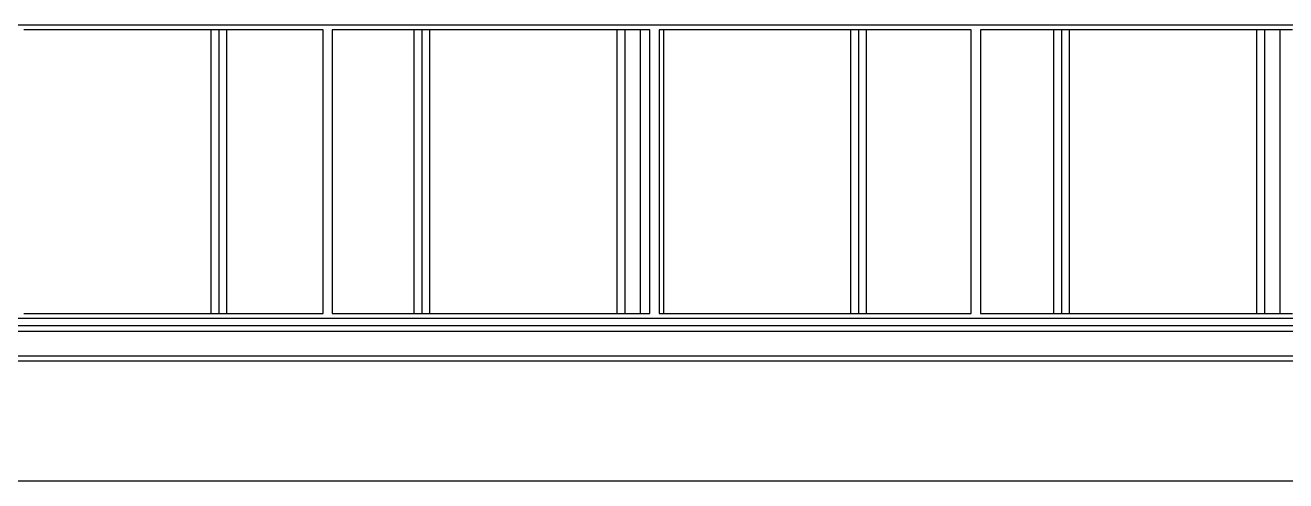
# Model space of a CAD drawing. Extents: x -24961 to 905641, y -154323 to 635957.
# Drawn here: x 418738 to 426930, y -108072 to -105112 of the extents above; entities that cross this region are included whole.
import ezdxf

# ---------------------------------------------------------------- set-up
doc = ezdxf.new("R2010")
doc.units = 0
doc.header["$LTSCALE"] = 1000
doc.header["$MEASUREMENT"] = 0
doc.layers.add('DOTE', color=1, linetype='Continuous')
doc.layers.add('窗', color=154, linetype='Continuous')

msp = doc.modelspace()

# ---------------------------------------------------------------- linework, layer by layer
for p, q in [((422734.9, -105142.3), (422734.9, -106985.6)), ((422798.2, -106985.6), (422798.2, -105142.3)), ((431128.2, -107065.6), (406028.2, -107065.6)), ((431128.2, -107101.6), (406028.2, -107101.6)), ((431128.2, -107263.1), (406028.2, -107263.1)), ((431128.2, -107295.6), (406028.2, -107295.6))]:
    msp.add_line(p, q)
at = {"layer": 'DOTE'}
msp.add_line((392103, -108071.9), (443041.3, -108071.9), dxfattribs=at)
at = {"layer": '窗'}
for p, q in [((431078.2, -105112.3), (406078.2, -105112.3)), ((419947.1, -105142.3), (418728.2, -105142.3)), ((419947.1, -106985.6), (419947.1, -105142.3)), ((419997.1, -105142.3), (419947.1, -105142.3)), ((419997.1, -105142.3), (419997.1, -106985.6)), ((420047.1, -105142.3), (419997.1, -105142.3)), ((420047.1, -105142.3), (420047.1, -106985.6)), ((420673.2, -105142.3), (420047.1, -105142.3)), ((420673.2, -106985.6), (420673.2, -105142.3)), ((420733.2, -105142.3), (420733.2, -106985.6)), ((421266, -105142.3), (420733.2, -105142.3)), ((421266, -106985.6), (421266, -105142.3)), ((421316, -105142.3), (421266, -105142.3)), ((421316, -105142.3), (421316, -106985.6)), ((421366, -105142.3), (421316, -105142.3)), ((421366, -105142.3), (421366, -106985.6)), ((422584.9, -105142.3), (421366, -105142.3)), ((422584.9, -106985.6), (422584.9, -105142.3)), ((422634.9, -105142.3), (422584.9, -105142.3)), ((422634.9, -105142.3), (422634.9, -106985.6)), ((422734.9, -105142.3), (422634.9, -105142.3)), ((422798.2, -105142.3), (422734.9, -105142.3)), ((422858.2, -105142.3), (422858.2, -106985.6)), ((422884.9, -105142.3), (422858.2, -105142.3)), ((422884.9, -105142.3), (422884.9, -106985.6)), ((424103.8, -105142.3), (422884.9, -105142.3)), ((424103.8, -106985.6), (424103.8, -105142.3)), ((424153.8, -105142.3), (424103.8, -105142.3)), ((424153.8, -105142.3), (424153.8, -106985.6)), ((424203.8, -105142.3), (424153.8, -105142.3)), ((424203.8, -105142.3), (424203.8, -106985.6)), ((424885.7, -105142.3), (424203.8, -105142.3)), ((424885.7, -106985.6), (424885.7, -105142.3)), ((424945.7, -105142.3), (424945.7, -106985.6)), ((425422.7, -105142.3), (424945.7, -105142.3)), ((425422.7, -106985.6), (425422.7, -105142.3)), ((425472.7, -105142.3), (425422.7, -105142.3)), ((425472.7, -105142.3), (425472.7, -106985.6)), ((425522.7, -105142.3), (425472.7, -105142.3)), ((425522.7, -105142.3), (425522.7, -106985.6)), ((426741.6, -105142.3), (425522.7, -105142.3)), ((426741.6, -106985.6), (426741.6, -105142.3)), ((426791.6, -105142.3), (426741.6, -105142.3)), ((426791.6, -105142.3), (426791.6, -106985.6)), ((426891.6, -105142.3), (426791.6, -105142.3)), ((426891.6, -105142.3), (426891.6, -106985.6)), ((426973.2, -105142.3), (426891.6, -105142.3)), ((418728.2, -106985.6), (419947.1, -106985.6)), ((419947.1, -106985.6), (419997.1, -106985.6)), ((419997.1, -106985.6), (420047.1, -106985.6)), ((420047.1, -106985.6), (420673.2, -106985.6)), ((420733.2, -106985.6), (421266, -106985.6)), ((421266, -106985.6), (421316, -106985.6)), ((421316, -106985.6), (421366, -106985.6)), ((421366, -106985.6), (422584.9, -106985.6)), ((422584.9, -106985.6), (422634.9, -106985.6)), ((422634.9, -106985.6), (422734.9, -106985.6)), ((422734.9, -106985.6), (422798.2, -106985.6)), ((422858.2, -106985.6), (422884.9, -106985.6)), ((422884.9, -106985.6), (424103.8, -106985.6)), ((424103.8, -106985.6), (424153.8, -106985.6)), ((424153.8, -106985.6), (424203.8, -106985.6)), ((424203.8, -106985.6), (424885.7, -106985.6)), ((424945.7, -106985.6), (425422.7, -106985.6)), ((425422.7, -106985.6), (425472.7, -106985.6)), ((425472.7, -106985.6), (425522.7, -106985.6)), ((425522.7, -106985.6), (426741.6, -106985.6)), ((426741.6, -106985.6), (426791.6, -106985.6)), ((426791.6, -106985.6), (426891.6, -106985.6)), ((426891.6, -106985.6), (426973.2, -106985.6)), ((406078.2, -107015.6), (431078.2, -107015.6))]:
    msp.add_line(p, q, dxfattribs=at)

doc.saveas('drawing.dxf')
